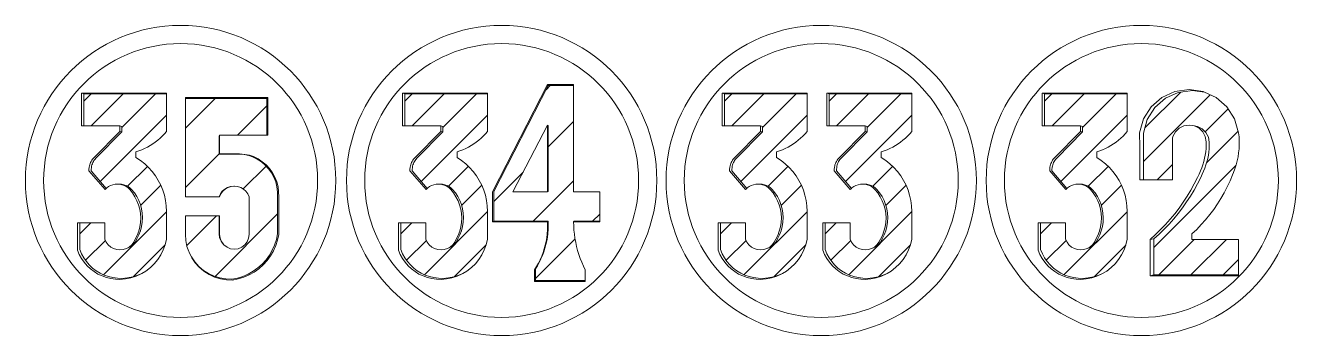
# Model space of a CAD drawing. Header units: inches. Extents: x -241 to 4575, y -126 to 1063.
# Drawn here: x 487.2 to 551.5, y 668.3 to 684 of the extents above; entities that cross this region are included whole.
import ezdxf

# ---------------------------------------------------------------- set-up
doc = ezdxf.new("R2010")
doc.units = ezdxf.units.IN
doc.header["$MEASUREMENT"] = 0

msp = doc.modelspace()

# ---------------------------------------------------------------- hatches: boundary and pattern name
at = {"lineweight": 20}
h = msp.add_hatch(dxfattribs=at)
h.set_pattern_fill('ANSI31', color=256, scale=9.218651)
h.set_pattern_definition([(45, (-45.143, 1222.0637), (-0.8148213, 0.8148213), [])])
h.paths.add_polyline_path([(494.311, 680.509), (490.127, 680.509), (490.127, 678.888), (491.952, 678.888), (492.051, 678.86), (492.051, 678.585), (490.759, 677.281), (490.679, 677.188), (490.644, 677.138), (490.612, 677.085), (490.584, 677.03), (490.561, 676.973), (490.541, 676.915), (490.525, 676.855), (490.513, 676.795), (490.502, 676.672), (490.503, 676.61), (491.262, 675.726), (491.287, 675.75), (491.381, 675.819), (491.485, 675.874), (491.595, 675.914), (491.71, 675.938), (491.827, 675.946), (491.927, 675.947), (492.043, 675.938), (492.156, 675.914), (492.265, 675.875), (492.368, 675.82), (492.462, 675.752), (492.545, 675.672), (492.687, 675.498), (492.809, 675.311), (492.911, 675.112), (492.991, 674.903), (493.05, 674.687), (493.086, 674.466), (493.098, 674.243), (493.087, 674.019), (493.054, 673.798), (492.997, 673.582), (492.918, 673.373), (492.817, 673.173), (492.746, 673.025), (492.646, 672.894), (492.522, 672.787), (492.378, 672.707), (492.282, 672.674), (492.124, 672.624), (491.959, 672.608), (491.794, 672.624), (491.636, 672.674), (491.491, 672.755), (491.365, 672.864), (491.264, 672.996), (491.192, 673.145), (491.192, 673.978), (489.924, 673.978), (489.924, 672.623), (490.015, 672.412), (490.126, 672.211), (490.258, 672.023), (490.408, 671.849), (490.576, 671.692), (490.758, 671.553), (490.954, 671.433), (491.161, 671.334), (491.378, 671.257), (491.601, 671.203), (491.828, 671.171), (492.058, 671.163), (492.334, 671.186), (492.607, 671.241), (492.871, 671.326), (493.066, 671.414), (493.275, 671.54), (493.498, 671.71), (493.699, 671.905), (493.877, 672.122), (494.029, 672.357), (494.153, 672.609), (494.247, 672.872), (494.311, 673.145), (494.311, 674.563), (494.299, 674.836), (494.264, 675.107), (494.206, 675.374), (494.126, 675.635), (494.023, 675.888), (493.899, 676.131), (493.755, 676.363), (493.591, 676.582), (493.409, 676.786), (493.211, 676.973), (492.997, 677.143), (492.77, 677.294), (492.77, 677.572), (492.919, 677.622), (493.065, 677.678), (493.209, 677.743), (493.349, 677.814), (493.485, 677.892), (493.618, 677.976), (493.746, 678.067), (493.869, 678.164), (493.988, 678.268), (494.101, 678.377), (494.209, 678.491), (494.311, 678.611)])
h = msp.add_hatch(dxfattribs=at)
h.set_pattern_fill('ANSI31', color=256, scale=9.218651)
h.set_pattern_definition([(45, (-28.8873, 1222.0637), (-0.8148213, 0.8148213), [])])
h.paths.add_polyline_path([(510.567, 680.509), (506.382, 680.509), (506.382, 678.888), (508.207, 678.888), (508.306, 678.86), (508.306, 678.585), (507.015, 677.281), (506.935, 677.188), (506.9, 677.138), (506.868, 677.085), (506.84, 677.03), (506.816, 676.973), (506.796, 676.915), (506.78, 676.855), (506.769, 676.795), (506.758, 676.672), (506.759, 676.61), (507.517, 675.726), (507.542, 675.75), (507.637, 675.819), (507.741, 675.874), (507.851, 675.914), (507.965, 675.938), (508.082, 675.946), (508.183, 675.947), (508.298, 675.938), (508.412, 675.914), (508.521, 675.875), (508.624, 675.82), (508.718, 675.752), (508.801, 675.672), (508.942, 675.498), (509.064, 675.311), (509.166, 675.112), (509.247, 674.903), (509.306, 674.687), (509.341, 674.466), (509.354, 674.243), (509.343, 674.019), (509.309, 673.798), (509.252, 673.582), (509.173, 673.373), (509.073, 673.173), (509.001, 673.025), (508.902, 672.894), (508.777, 672.787), (508.634, 672.707), (508.538, 672.674), (508.38, 672.624), (508.215, 672.608), (508.05, 672.624), (507.891, 672.674), (507.746, 672.755), (507.621, 672.864), (507.52, 672.996), (507.448, 673.145), (507.448, 673.978), (506.18, 673.978), (506.18, 672.623), (506.27, 672.412), (506.382, 672.211), (506.514, 672.023), (506.664, 671.849), (506.831, 671.692), (507.014, 671.553), (507.21, 671.433), (507.417, 671.334), (507.633, 671.257), (507.857, 671.203), (508.084, 671.171), (508.314, 671.163), (508.59, 671.186), (508.862, 671.241), (509.126, 671.326), (509.321, 671.414), (509.531, 671.54), (509.753, 671.71), (509.955, 671.905), (510.132, 672.122), (510.284, 672.357), (510.408, 672.609), (510.503, 672.872), (510.567, 673.145), (510.567, 674.563), (510.555, 674.836), (510.52, 675.107), (510.462, 675.374), (510.381, 675.635), (510.279, 675.888), (510.155, 676.131), (510.01, 676.363), (509.847, 676.582), (509.665, 676.786), (509.467, 676.973), (509.253, 677.143), (509.025, 677.294), (509.025, 677.572), (509.174, 677.622), (509.321, 677.678), (509.464, 677.743), (509.605, 677.814), (509.741, 677.892), (509.874, 677.976), (510.002, 678.067), (510.125, 678.164), (510.244, 678.268), (510.357, 678.377), (510.465, 678.491), (510.567, 678.611)])
h = msp.add_hatch(dxfattribs=at)
h.set_pattern_fill('ANSI31', color=256, scale=17)
h.set_pattern_definition([(45, (-506.4609, 1563.021), (-1.502602, 1.502602), [])])
h.paths.add_polyline_path([(514.929, 680.934), (513.645, 680.934), (510.887, 675.563), (510.887, 674.057), (513.645, 674.057), (513.645, 673.831), (513.641, 673.639), (513.627, 673.446), (513.604, 673.255), (513.571, 673.064), (513.53, 672.876), (513.479, 672.69), (513.419, 672.506), (513.351, 672.326), (513.274, 672.149), (513.188, 671.976), (513.094, 671.808), (512.992, 671.644), (512.992, 671.064), (515.516, 671.064), (515.516, 671.6), (515.424, 671.79), (515.34, 671.983), (515.263, 672.179), (515.194, 672.378), (515.133, 672.58), (515.08, 672.784), (515.035, 672.989), (514.997, 673.197), (514.968, 673.405), (514.947, 673.615), (514.934, 673.825), (514.929, 674.057), (516.249, 674.057), (516.249, 675.557), (514.929, 675.557)])
h.paths.add_polyline_path([(513.61, 678.929), (513.645, 678.902), (513.645, 675.563), (513.61, 675.557), (511.851, 675.557)], flags=16)
h = msp.add_hatch(dxfattribs=at)
h.set_pattern_fill('ANSI31', color=256, scale=9.218651)
h.set_pattern_definition([(45, (-12.7045, 1222.0637), (-0.8148213, 0.8148213), [])])
h.paths.add_polyline_path([(526.749, 680.509), (522.565, 680.509), (522.565, 678.888), (524.39, 678.888), (524.489, 678.86), (524.489, 678.585), (523.198, 677.281), (523.118, 677.188), (523.082, 677.138), (523.051, 677.085), (523.023, 677.03), (522.999, 676.973), (522.979, 676.915), (522.963, 676.855), (522.951, 676.795), (522.941, 676.672), (522.942, 676.61), (523.7, 675.726), (523.725, 675.75), (523.82, 675.819), (523.923, 675.874), (524.034, 675.914), (524.148, 675.938), (524.265, 675.946), (524.365, 675.947), (524.481, 675.938), (524.595, 675.914), (524.704, 675.875), (524.806, 675.82), (524.9, 675.752), (524.984, 675.672), (525.125, 675.498), (525.247, 675.311), (525.349, 675.112), (525.43, 674.903), (525.488, 674.687), (525.524, 674.466), (525.537, 674.243), (525.526, 674.019), (525.492, 673.798), (525.435, 673.582), (525.356, 673.373), (525.256, 673.173), (525.184, 673.025), (525.084, 672.894), (524.96, 672.787), (524.817, 672.707), (524.721, 672.674), (524.562, 672.624), (524.397, 672.608), (524.232, 672.624), (524.074, 672.674), (523.929, 672.755), (523.804, 672.864), (523.703, 672.996), (523.631, 673.145), (523.631, 673.978), (522.363, 673.978), (522.363, 672.623), (522.453, 672.412), (522.565, 672.211), (522.696, 672.023), (522.847, 671.849), (523.014, 671.692), (523.197, 671.553), (523.393, 671.433), (523.6, 671.334), (523.816, 671.257), (524.039, 671.203), (524.267, 671.171), (524.496, 671.163), (524.773, 671.186), (525.045, 671.241), (525.309, 671.326), (525.504, 671.414), (525.714, 671.54), (525.936, 671.71), (526.137, 671.905), (526.315, 672.122), (526.467, 672.357), (526.591, 672.609), (526.686, 672.872), (526.749, 673.145), (526.749, 674.563), (526.738, 674.836), (526.703, 675.107), (526.645, 675.374), (526.564, 675.635), (526.461, 675.888), (526.337, 676.131), (526.193, 676.363), (526.03, 676.582), (525.848, 676.786), (525.649, 676.973), (525.436, 677.143), (525.208, 677.294), (525.208, 677.572), (525.357, 677.622), (525.504, 677.678), (525.647, 677.743), (525.787, 677.814), (525.924, 677.892), (526.056, 677.976), (526.184, 678.067), (526.308, 678.164), (526.426, 678.268), (526.54, 678.377), (526.647, 678.491), (526.749, 678.611)])
h = msp.add_hatch(dxfattribs=at)
h.set_pattern_fill('ANSI31', color=256, scale=9.218651)
h.set_pattern_definition([(45, (-7.4052, 1222.0637), (-0.8148213, 0.8148213), [])])
h.paths.add_polyline_path([(532.049, 680.509), (527.864, 680.509), (527.864, 678.888), (529.689, 678.888), (529.788, 678.86), (529.788, 678.585), (528.497, 677.281), (528.417, 677.188), (528.382, 677.138), (528.35, 677.085), (528.322, 677.03), (528.298, 676.973), (528.278, 676.915), (528.262, 676.855), (528.251, 676.795), (528.24, 676.672), (528.241, 676.61), (529, 675.726), (529.024, 675.75), (529.119, 675.819), (529.223, 675.874), (529.333, 675.914), (529.448, 675.938), (529.564, 675.946), (529.665, 675.947), (529.781, 675.938), (529.894, 675.914), (530.003, 675.875), (530.106, 675.82), (530.2, 675.752), (530.283, 675.672), (530.424, 675.498), (530.546, 675.311), (530.648, 675.112), (530.729, 674.903), (530.788, 674.687), (530.823, 674.466), (530.836, 674.243), (530.825, 674.019), (530.791, 673.798), (530.734, 673.582), (530.655, 673.373), (530.555, 673.173), (530.484, 673.025), (530.384, 672.894), (530.259, 672.787), (530.116, 672.707), (530.02, 672.674), (529.862, 672.624), (529.697, 672.608), (529.532, 672.624), (529.373, 672.674), (529.228, 672.755), (529.103, 672.864), (529.002, 672.996), (528.93, 673.145), (528.93, 673.978), (527.662, 673.978), (527.662, 672.623), (527.752, 672.412), (527.864, 672.211), (527.996, 672.023), (528.146, 671.849), (528.313, 671.692), (528.496, 671.553), (528.692, 671.433), (528.899, 671.334), (529.116, 671.257), (529.339, 671.203), (529.566, 671.171), (529.796, 671.163), (530.072, 671.186), (530.344, 671.241), (530.608, 671.326), (530.804, 671.414), (531.013, 671.54), (531.235, 671.71), (531.437, 671.905), (531.615, 672.122), (531.766, 672.357), (531.89, 672.609), (531.985, 672.872), (532.049, 673.145), (532.049, 674.563), (532.037, 674.836), (532.002, 675.107), (531.944, 675.374), (531.863, 675.635), (531.761, 675.888), (531.637, 676.131), (531.492, 676.363), (531.329, 676.582), (531.147, 676.786), (530.949, 676.973), (530.735, 677.143), (530.507, 677.294), (530.507, 677.572), (530.656, 677.622), (530.803, 677.678), (530.946, 677.743), (531.087, 677.814), (531.223, 677.892), (531.356, 677.976), (531.484, 678.067), (531.607, 678.164), (531.726, 678.268), (531.839, 678.377), (531.947, 678.491), (532.049, 678.611)])
h = msp.add_hatch(dxfattribs=at)
h.set_pattern_fill('ANSI31', color=256, scale=9.218651)
h.set_pattern_definition([(45, (3.5051, 1222.0637), (-0.8148213, 0.8148213), [])])
h.paths.add_polyline_path([(542.959, 680.509), (538.775, 680.509), (538.775, 678.888), (540.6, 678.888), (540.699, 678.86), (540.699, 678.585), (539.408, 677.281), (539.327, 677.188), (539.292, 677.138), (539.26, 677.085), (539.233, 677.03), (539.209, 676.973), (539.189, 676.915), (539.173, 676.855), (539.161, 676.795), (539.15, 676.672), (539.151, 676.61), (539.91, 675.726), (539.935, 675.75), (540.03, 675.819), (540.133, 675.874), (540.243, 675.914), (540.358, 675.938), (540.475, 675.946), (540.575, 675.947), (540.691, 675.938), (540.804, 675.914), (540.913, 675.875), (541.016, 675.82), (541.11, 675.752), (541.194, 675.672), (541.335, 675.498), (541.457, 675.311), (541.559, 675.112), (541.639, 674.903), (541.698, 674.687), (541.734, 674.466), (541.746, 674.243), (541.736, 674.019), (541.702, 673.798), (541.645, 673.582), (541.566, 673.373), (541.465, 673.173), (541.394, 673.025), (541.294, 672.894), (541.17, 672.787), (541.026, 672.707), (540.93, 672.674), (540.772, 672.624), (540.607, 672.608), (540.442, 672.624), (540.284, 672.674), (540.139, 672.755), (540.013, 672.864), (539.912, 672.996), (539.84, 673.145), (539.84, 673.978), (538.572, 673.978), (538.572, 672.623), (538.663, 672.412), (538.774, 672.211), (538.906, 672.023), (539.056, 671.849), (539.224, 671.692), (539.406, 671.553), (539.602, 671.433), (539.81, 671.334), (540.026, 671.257), (540.249, 671.203), (540.476, 671.171), (540.706, 671.163), (540.983, 671.186), (541.255, 671.241), (541.519, 671.326), (541.714, 671.414), (541.923, 671.54), (542.146, 671.71), (542.347, 671.905), (542.525, 672.122), (542.677, 672.357), (542.801, 672.609), (542.895, 672.872), (542.959, 673.145), (542.959, 674.563), (542.947, 674.836), (542.912, 675.107), (542.854, 675.374), (542.774, 675.635), (542.671, 675.888), (542.547, 676.131), (542.403, 676.363), (542.239, 676.582), (542.057, 676.786), (541.859, 676.973), (541.645, 677.143), (541.418, 677.294), (541.418, 677.572), (541.567, 677.622), (541.713, 677.678), (541.857, 677.743), (541.997, 677.814), (542.133, 677.892), (542.266, 677.976), (542.394, 678.067), (542.518, 678.164), (542.636, 678.268), (542.749, 678.377), (542.857, 678.491), (542.959, 678.611)])
h = msp.add_hatch(dxfattribs=at)
h.set_pattern_fill('ANSI31', color=256, scale=9.218651)
h.set_pattern_definition([(45, (-110.3449, 1248.4561), (-0.8148213, 0.8148213), [])])
h.paths.add_polyline_path([(548.599, 673.143), (546.24, 673.143), (546.24, 673.42), (546.48, 673.65), (546.711, 673.889), (546.932, 674.138), (547.143, 674.396), (547.343, 674.662), (547.532, 674.936), (547.709, 675.218), (547.875, 675.507), (548.028, 675.802), (548.17, 676.103), (548.298, 676.41), (548.342, 676.53), (548.414, 676.722), (548.477, 676.918), (548.529, 677.117), (548.571, 677.318), (548.603, 677.522), (548.623, 677.726), (548.633, 677.932), (548.633, 678.137), (548.621, 678.343), (548.599, 678.547), (548.4, 679.243), (548.013, 679.855), (547.468, 680.331), (546.876, 680.603), (546.258, 680.692), (545.549, 680.59), (544.897, 680.29), (544.358, 679.818), (543.974, 679.213), (543.777, 678.524), (543.784, 677.807), (543.784, 676.158), (545.261, 676.158), (545.261, 678.326), (545.4, 678.587), (545.591, 678.773), (545.83, 678.892), (546.094, 678.934), (546.258, 678.906), (546.358, 678.892), (546.362, 678.89), (546.519, 678.866), (546.756, 678.748), (546.945, 678.563), (547.069, 678.329), (547.117, 678.069), (547.117, 677.902), (547.109, 677.735), (547.093, 677.568), (547.069, 677.402), (547.037, 677.238), (546.997, 677.076), (546.949, 676.915), (546.894, 676.757), (546.831, 676.602), (546.761, 676.45), (546.682, 676.277), (546.521, 675.957), (546.348, 675.643), (546.164, 675.336), (545.968, 675.037), (545.761, 674.744), (545.543, 674.46), (545.315, 674.184), (545.077, 673.917), (544.829, 673.659), (544.571, 673.411), (544.304, 673.172), (544.304, 671.347), (548.599, 671.347)])
h = msp.add_hatch(dxfattribs=at)
h.set_pattern_fill('ANSI31', color=256, scale=17)
h.set_pattern_definition([(45, (-510.757, 1563.0253), (-1.502602, 1.502602), [])])
h.paths.add_polyline_path([(499.484, 676.717), (499.312, 676.903), (499.118, 677.067), (498.906, 677.206), (498.678, 677.318), (498.481, 677.387), (498.251, 677.435), (497.979, 677.454), (496.979, 677.454), (496.979, 678.422), (499.402, 678.422), (499.402, 680.281), (495.271, 680.281), (495.271, 675.3), (496.979, 675.3), (497.045, 675.449), (497.141, 675.581), (497.262, 675.69), (497.403, 675.771), (497.557, 675.822), (497.736, 675.84), (497.916, 675.821), (498.073, 675.771), (498.215, 675.688), (498.337, 675.578), (498.434, 675.445), (498.501, 675.295), (498.501, 673.391), (498.475, 673.198), (498.4, 673.018), (498.282, 672.863), (498.127, 672.744), (497.946, 672.669), (497.753, 672.644), (497.559, 672.669), (497.379, 672.744), (497.209, 672.874), (497.078, 673.045), (497.004, 673.224), (496.979, 673.415), (496.979, 674.343), (495.271, 674.343), (495.271, 673.391), (495.292, 673.084), (495.353, 672.781), (495.443, 672.522), (495.581, 672.25), (495.754, 671.998), (495.959, 671.771), (496.192, 671.573), (496.449, 671.409), (496.726, 671.28), (497.018, 671.189), (497.319, 671.137), (497.624, 671.127), (497.909, 671.183), (498.187, 671.269), (498.454, 671.383), (498.707, 671.526), (498.944, 671.695), (499.161, 671.888), (499.356, 672.103), (499.528, 672.337), (499.674, 672.589), (499.792, 672.854), (499.881, 673.131), (499.941, 673.415), (499.941, 675.3), (499.94, 675.554), (499.908, 675.805), (499.845, 676.051), (499.752, 676.287), (499.631, 676.51)])

# ---------------------------------------------------------------- linework, layer by layer
for p, q in [((490.009, 680.554), (490.009, 678.888)), ((490.127, 680.509), (490.127, 678.888)), ((506.264, 680.554), (506.264, 678.888)), ((506.382, 680.509), (506.382, 678.888)), ((513.645, 680.934), (514.929, 680.934)), ((522.447, 680.554), (522.447, 678.888)), ((522.565, 680.509), (522.565, 678.888)), ((527.746, 680.554), (527.746, 678.888)), ((527.864, 680.509), (527.864, 678.888)), ((538.657, 680.554), (538.657, 678.888)), ((538.775, 680.509), (538.775, 678.888)), ((499.402, 680.281), (499.402, 678.422)), ((490.009, 678.888), (490.127, 678.888)), ((490.127, 678.888), (491.952, 678.888)), ((491.952, 678.888), (492.051, 678.86)), ((492.051, 678.86), (492.051, 678.585)), ((497.005, 678.422), (497.005, 677.47)), ((506.264, 678.888), (506.382, 678.888)), ((506.382, 678.888), (508.207, 678.888)), ((508.207, 678.888), (508.306, 678.86)), ((508.306, 678.86), (508.306, 678.585)), ((513.61, 675.557), (513.61, 678.929)), ((522.447, 678.888), (522.565, 678.888)), ((522.565, 678.888), (524.39, 678.888)), ((524.39, 678.888), (524.489, 678.86)), ((524.489, 678.86), (524.489, 678.585)), ((527.746, 678.888), (527.864, 678.888)), ((527.864, 678.888), (529.689, 678.888)), ((529.689, 678.888), (529.788, 678.86)), ((529.788, 678.86), (529.788, 678.585)), ((538.657, 678.888), (538.775, 678.888)), ((538.775, 678.888), (540.6, 678.888)), ((540.6, 678.888), (540.699, 678.86)), ((540.699, 678.86), (540.699, 678.585)), ((497.753, 675.839), (497.916, 675.821)), ((495.271, 675.3), (496.979, 675.3)), ((497.916, 675.821), (498.073, 675.771)), ((498.073, 675.771), (498.215, 675.688)), ((498.215, 675.688), (498.337, 675.578)), ((498.337, 675.578), (498.434, 675.445)), ((498.434, 675.445), (498.501, 675.295)), ((498.501, 675.295), (498.501, 673.391)), ((498.501, 673.391), (498.475, 673.198)), ((492.282, 672.674), (492.124, 672.624)), ((497.379, 672.744), (497.224, 672.863)), ((497.559, 672.669), (497.379, 672.744)), ((497.753, 672.644), (497.559, 672.669)), ((497.946, 672.669), (497.753, 672.644)), ((498.127, 672.744), (497.946, 672.669)), ((498.282, 672.863), (498.127, 672.744)), ((498.4, 673.018), (498.282, 672.863)), ((498.475, 673.198), (498.4, 673.018)), ((508.538, 672.674), (508.38, 672.624)), ((524.721, 672.674), (524.562, 672.624)), ((530.02, 672.674), (529.862, 672.624)), ((540.93, 672.674), (540.772, 672.624))]:
    msp.add_line(p, q, dxfattribs=at)
for points in [[(510.825, 674.036), (510.825, 675.557), (513.61, 680.981)], [(514.929, 674.036), (516.249, 674.036), (516.249, 674.057), (516.249, 675.557), (514.929, 675.557), (514.929, 680.934), (514.929, 680.981), (513.61, 680.981), (513.645, 680.934), (510.887, 675.563), (510.887, 674.057)], [(493.498, 671.71), (493.699, 671.905), (493.877, 672.122), (494.029, 672.357), (494.153, 672.609), (494.247, 672.872), (494.311, 673.145), (494.311, 674.563), (494.299, 674.836), (494.264, 675.107), (494.206, 675.374), (494.126, 675.635), (494.023, 675.888), (493.899, 676.131), (493.755, 676.363), (493.591, 676.582), (493.409, 676.786), (493.211, 676.973), (492.997, 677.143), (492.77, 677.294), (492.77, 677.572), (492.919, 677.622), (493.065, 677.678), (493.209, 677.743), (493.349, 677.814), (493.485, 677.892), (493.618, 677.976), (493.746, 678.067), (493.869, 678.164), (493.988, 678.268), (494.101, 678.377), (494.209, 678.491), (494.311, 678.611), (494.311, 680.509)], [(509.753, 671.71), (509.955, 671.905), (510.132, 672.122), (510.284, 672.357), (510.408, 672.609), (510.503, 672.872), (510.567, 673.145), (510.567, 674.563), (510.555, 674.836), (510.52, 675.107), (510.462, 675.374), (510.381, 675.635), (510.279, 675.888), (510.155, 676.131), (510.01, 676.363), (509.847, 676.582), (509.665, 676.786), (509.467, 676.973), (509.253, 677.143), (509.025, 677.294), (509.025, 677.572), (509.174, 677.622), (509.321, 677.678), (509.464, 677.743), (509.605, 677.814), (509.741, 677.892), (509.874, 677.976), (510.002, 678.067), (510.125, 678.164), (510.244, 678.268), (510.357, 678.377), (510.465, 678.491), (510.567, 678.611), (510.567, 680.509)], [(525.936, 671.71), (526.137, 671.905), (526.315, 672.122), (526.467, 672.357), (526.591, 672.609), (526.686, 672.872), (526.749, 673.145), (526.749, 674.563), (526.738, 674.836), (526.703, 675.107), (526.645, 675.374), (526.564, 675.635), (526.461, 675.888), (526.337, 676.131), (526.193, 676.363), (526.03, 676.582), (525.848, 676.786), (525.649, 676.973), (525.436, 677.143), (525.208, 677.294), (525.208, 677.572), (525.357, 677.622), (525.504, 677.678), (525.647, 677.743), (525.787, 677.814), (525.924, 677.892), (526.056, 677.976), (526.184, 678.067), (526.308, 678.164), (526.426, 678.268), (526.54, 678.377), (526.647, 678.491), (526.749, 678.611), (526.749, 680.509)], [(531.235, 671.71), (531.437, 671.905), (531.615, 672.122), (531.766, 672.357), (531.89, 672.609), (531.985, 672.872), (532.049, 673.145), (532.049, 674.563), (532.037, 674.836), (532.002, 675.107), (531.944, 675.374), (531.863, 675.635), (531.761, 675.888), (531.637, 676.131), (531.492, 676.363), (531.329, 676.582), (531.147, 676.786), (530.949, 676.973), (530.735, 677.143), (530.507, 677.294), (530.507, 677.572), (530.656, 677.622), (530.803, 677.678), (530.946, 677.743), (531.087, 677.814), (531.223, 677.892), (531.356, 677.976), (531.484, 678.067), (531.607, 678.164), (531.726, 678.268), (531.839, 678.377), (531.947, 678.491), (532.049, 678.611), (532.049, 680.509)], [(542.146, 671.71), (542.347, 671.905), (542.525, 672.122), (542.677, 672.357), (542.801, 672.609), (542.895, 672.872), (542.959, 673.145), (542.959, 674.563), (542.947, 674.836), (542.912, 675.107), (542.854, 675.374), (542.774, 675.635), (542.671, 675.888), (542.547, 676.131), (542.403, 676.363), (542.239, 676.582), (542.057, 676.786), (541.859, 676.973), (541.645, 677.143), (541.418, 677.294), (541.418, 677.572), (541.567, 677.622), (541.713, 677.678), (541.857, 677.743), (541.997, 677.814), (542.133, 677.892), (542.266, 677.976), (542.394, 678.067), (542.518, 678.164), (542.636, 678.268), (542.749, 678.377), (542.857, 678.491), (542.959, 678.611), (542.959, 680.509)], [(543.596, 676.158), (543.596, 677.823), (543.589, 678.547), (543.787, 679.243), (544.175, 679.855), (544.72, 680.331), (545.377, 680.633), (546.094, 680.737), (546.81, 680.633), (546.876, 680.603), (547.468, 680.331), (548.013, 679.855), (548.4, 679.243), (548.599, 678.547), (548.621, 678.343), (548.633, 678.137), (548.633, 677.932), (548.623, 677.726), (548.603, 677.522), (548.571, 677.318), (548.529, 677.117), (548.477, 676.918), (548.414, 676.722), (548.342, 676.53), (548.298, 676.41), (548.17, 676.103), (548.028, 675.802), (547.875, 675.507), (547.709, 675.218), (547.532, 674.936), (547.343, 674.662), (547.143, 674.396), (546.932, 674.138), (546.711, 673.889), (546.48, 673.65), (546.24, 673.42), (546.24, 673.143), (548.599, 673.143), (548.599, 671.347), (548.599, 671.299), (544.12, 671.299)], [(543.784, 676.158), (543.784, 677.807), (543.777, 678.524), (543.974, 679.213), (544.358, 679.818), (544.897, 680.29), (545.549, 680.59), (546.258, 680.692), (546.876, 680.603)], [(499.452, 680.325), (495.271, 680.325), (495.271, 680.281)], [(497.005, 675.295), (495.271, 675.295), (495.271, 675.3), (495.271, 680.281), (499.402, 680.281), (499.452, 680.325), (499.452, 678.422), (499.402, 678.422), (497.005, 678.422), (496.979, 678.396), (496.979, 677.454), (497.005, 677.47), (498.015, 677.47), (498.29, 677.451), (498.522, 677.402), (498.721, 677.333), (498.951, 677.22), (499.166, 677.079), (499.361, 676.914), (499.534, 676.725), (499.683, 676.517)], [(491.952, 678.611), (490.648, 677.294), (490.567, 677.2), (490.531, 677.149), (490.499, 677.096), (490.471, 677.04), (490.447, 676.983), (490.427, 676.924), (490.411, 676.864), (490.399, 676.803), (490.388, 676.679), (490.389, 676.617), (491.202, 675.669), (491.262, 675.726), (491.287, 675.75), (491.381, 675.819), (491.485, 675.874), (491.595, 675.914), (491.71, 675.938), (491.827, 675.946)], [(491.952, 678.888), (491.952, 678.611), (492.051, 678.585), (490.759, 677.281), (490.679, 677.188), (490.644, 677.138), (490.612, 677.085), (490.584, 677.03), (490.561, 676.973), (490.541, 676.915), (490.525, 676.855), (490.513, 676.795), (490.502, 676.672), (490.503, 676.61), (491.262, 675.726)], [(508.207, 678.611), (506.903, 677.294), (506.822, 677.2), (506.787, 677.149), (506.755, 677.096), (506.727, 677.04), (506.702, 676.983), (506.682, 676.924), (506.666, 676.864), (506.654, 676.803), (506.643, 676.679), (506.644, 676.617), (507.458, 675.669), (507.517, 675.726), (507.542, 675.75), (507.637, 675.819), (507.741, 675.874), (507.851, 675.914), (507.965, 675.938), (508.082, 675.946)], [(508.207, 678.888), (508.207, 678.611), (508.306, 678.585), (507.015, 677.281), (506.935, 677.188), (506.9, 677.138), (506.868, 677.085), (506.84, 677.03), (506.816, 676.973), (506.796, 676.915), (506.78, 676.855), (506.769, 676.795), (506.758, 676.672), (506.759, 676.61), (507.517, 675.726)], [(524.39, 678.611), (523.086, 677.294), (523.005, 677.2), (522.969, 677.149), (522.938, 677.096), (522.909, 677.04), (522.885, 676.983), (522.865, 676.924), (522.849, 676.864), (522.837, 676.803), (522.826, 676.679), (522.827, 676.617), (523.641, 675.669), (523.7, 675.726), (523.725, 675.75), (523.82, 675.819), (523.923, 675.874), (524.034, 675.914), (524.148, 675.938), (524.265, 675.946)], [(524.39, 678.888), (524.39, 678.611), (524.489, 678.585), (523.198, 677.281), (523.118, 677.188), (523.082, 677.138), (523.051, 677.085), (523.023, 677.03), (522.999, 676.973), (522.979, 676.915), (522.963, 676.855), (522.951, 676.795), (522.941, 676.672), (522.942, 676.61), (523.7, 675.726)], [(529.689, 678.611), (528.385, 677.294), (528.304, 677.2), (528.269, 677.149), (528.237, 677.096), (528.209, 677.04), (528.185, 676.983), (528.164, 676.924), (528.148, 676.864), (528.136, 676.803), (528.126, 676.679), (528.127, 676.617), (528.94, 675.669), (529, 675.726), (529.024, 675.75), (529.119, 675.819), (529.223, 675.874), (529.333, 675.914), (529.448, 675.938), (529.564, 675.946)], [(529.689, 678.888), (529.689, 678.611), (529.788, 678.585), (528.497, 677.281), (528.417, 677.188), (528.382, 677.138), (528.35, 677.085), (528.322, 677.03), (528.298, 676.973), (528.278, 676.915), (528.262, 676.855), (528.251, 676.795), (528.24, 676.672), (528.241, 676.61), (529, 675.726)], [(540.6, 678.611), (539.296, 677.294), (539.215, 677.2), (539.179, 677.149), (539.147, 677.096), (539.119, 677.04), (539.095, 676.983), (539.075, 676.924), (539.059, 676.864), (539.047, 676.803), (539.036, 676.679), (539.037, 676.617), (539.85, 675.669), (539.91, 675.726), (539.935, 675.75), (540.03, 675.819), (540.133, 675.874), (540.243, 675.914), (540.358, 675.938), (540.475, 675.946)], [(540.6, 678.888), (540.6, 678.611), (540.699, 678.585), (539.408, 677.281), (539.327, 677.188), (539.292, 677.138), (539.26, 677.085), (539.233, 677.03), (539.209, 676.973), (539.189, 676.915), (539.173, 676.855), (539.161, 676.795), (539.15, 676.672), (539.151, 676.61), (539.91, 675.726)], [(543.596, 676.158), (543.784, 676.158), (545.261, 676.158), (545.261, 678.277), (545.274, 678.351), (545.4, 678.587), (545.591, 678.773), (545.83, 678.892), (546.094, 678.934), (546.258, 678.906), (546.358, 678.892), (546.362, 678.89)], [(546.788, 678.587), (546.913, 678.351), (546.961, 678.088), (546.961, 677.919), (546.953, 677.75), (546.937, 677.582), (546.913, 677.415), (546.88, 677.249), (546.84, 677.085), (546.792, 676.923), (546.736, 676.763), (546.672, 676.607), (546.601, 676.453), (546.522, 676.278), (546.359, 675.955), (546.185, 675.638), (545.998, 675.328), (545.801, 675.026), (545.592, 674.731), (545.372, 674.444), (545.141, 674.165), (544.901, 673.895), (544.65, 673.635), (544.39, 673.384), (544.12, 673.143), (544.12, 671.299), (544.304, 671.347), (548.599, 671.347)], [(546.788, 678.587), (546.597, 678.773), (546.362, 678.89), (546.519, 678.866), (546.756, 678.748), (546.945, 678.563), (547.069, 678.329), (547.117, 678.069), (547.117, 677.902), (547.109, 677.735), (547.093, 677.568), (547.069, 677.402), (547.037, 677.238), (546.997, 677.076), (546.949, 676.915), (546.894, 676.757), (546.831, 676.602), (546.761, 676.45), (546.682, 676.277), (546.521, 675.957), (546.348, 675.643), (546.164, 675.336), (545.968, 675.037), (545.761, 674.744), (545.543, 674.46), (545.315, 674.184), (545.077, 673.917), (544.829, 673.659), (544.571, 673.411), (544.304, 673.172)], [(496.979, 677.454), (497.979, 677.454), (498.251, 677.435), (498.481, 677.387), (498.678, 677.318), (498.906, 677.206), (499.118, 677.067), (499.312, 676.903), (499.484, 676.717), (499.631, 676.51), (499.752, 676.287), (499.845, 676.051), (499.908, 675.805), (499.94, 675.554), (499.941, 675.3), (499.941, 673.415), (499.881, 673.131), (499.792, 672.854), (499.674, 672.589), (499.528, 672.337), (499.356, 672.103), (499.161, 671.888), (498.944, 671.695), (498.707, 671.526), (498.454, 671.383), (498.187, 671.269), (497.909, 671.183), (497.624, 671.127), (497.319, 671.137), (497.018, 671.189), (496.726, 671.28), (496.449, 671.409), (496.192, 671.573), (495.959, 671.771), (495.754, 671.998), (495.581, 672.25), (495.443, 672.522)], [(495.353, 672.781), (495.443, 672.522), (495.455, 672.49), (495.594, 672.214), (495.768, 671.96), (495.975, 671.731), (496.21, 671.531), (496.47, 671.365), (496.75, 671.235), (497.044, 671.143), (497.348, 671.091), (497.657, 671.08), (497.945, 671.137), (498.225, 671.224), (498.495, 671.34), (498.75, 671.484), (498.989, 671.654), (499.209, 671.849), (499.406, 672.066), (499.579, 672.303), (499.727, 672.557), (499.846, 672.825), (499.936, 673.104), (499.996, 673.391), (499.996, 675.295), (499.995, 675.551), (499.963, 675.805), (499.899, 676.053), (499.806, 676.292), (499.683, 676.517)], [(492.124, 672.624), (491.959, 672.608), (491.794, 672.624), (491.636, 672.674), (491.491, 672.755), (491.365, 672.864), (491.264, 672.996), (491.192, 673.145), (491.192, 673.978), (489.924, 673.978), (489.804, 673.978), (489.804, 672.59), (489.896, 672.377), (490.008, 672.174), (490.141, 671.984), (490.293, 671.809), (490.462, 671.65), (490.646, 671.509), (490.844, 671.388), (491.054, 671.289), (491.272, 671.211), (491.497, 671.156), (491.727, 671.124), (491.959, 671.116), (492.238, 671.139), (492.513, 671.194), (492.78, 671.28), (493.035, 671.396), (493.066, 671.414), (493.275, 671.54), (493.498, 671.71)], [(489.924, 673.978), (489.924, 672.623), (490.015, 672.412), (490.126, 672.211), (490.258, 672.023), (490.408, 671.849), (490.576, 671.692), (490.758, 671.553), (490.954, 671.433), (491.161, 671.334), (491.378, 671.257), (491.601, 671.203), (491.828, 671.171), (492.058, 671.163), (492.334, 671.186), (492.607, 671.241), (492.871, 671.326), (493.066, 671.414)], [(497.105, 673.018), (497.031, 673.198), (497.005, 673.391), (497.005, 674.343), (496.979, 674.343), (495.271, 674.343), (495.271, 673.391), (495.292, 673.084), (495.353, 672.781)], [(497.105, 673.018), (497.224, 672.863), (497.196, 672.892), (497.078, 673.045), (497.004, 673.224), (496.979, 673.415), (496.979, 674.343)], [(508.38, 672.624), (508.215, 672.608), (508.05, 672.624), (507.891, 672.674), (507.746, 672.755), (507.621, 672.864), (507.52, 672.996), (507.448, 673.145), (507.448, 673.978), (506.18, 673.978), (506.06, 673.978), (506.06, 672.59), (506.151, 672.377), (506.264, 672.174), (506.397, 671.984), (506.549, 671.809), (506.718, 671.65), (506.902, 671.509), (507.1, 671.388), (507.309, 671.289), (507.528, 671.211), (507.753, 671.156), (507.983, 671.124), (508.215, 671.116), (508.494, 671.139), (508.769, 671.194), (509.035, 671.28), (509.291, 671.396), (509.321, 671.414), (509.531, 671.54), (509.753, 671.71)], [(506.18, 673.978), (506.18, 672.623), (506.27, 672.412), (506.382, 672.211), (506.514, 672.023), (506.664, 671.849), (506.831, 671.692), (507.014, 671.553), (507.21, 671.433), (507.417, 671.334), (507.633, 671.257), (507.857, 671.203), (508.084, 671.171), (508.314, 671.163), (508.59, 671.186), (508.862, 671.241), (509.126, 671.326), (509.321, 671.414)], [(513.61, 674.036), (510.825, 674.036), (510.887, 674.057), (513.645, 674.057)], [(516.249, 674.057), (514.951, 674.057), (514.929, 674.036), (514.934, 673.825), (514.947, 673.615), (514.968, 673.405), (514.997, 673.197), (515.035, 672.989), (515.08, 672.784), (515.133, 672.58), (515.194, 672.378), (515.263, 672.179), (515.34, 671.983), (515.424, 671.79), (515.516, 671.6), (515.516, 671.064), (515.516, 671.014), (512.951, 671.014), (512.951, 671.6), (513.054, 671.765), (513.149, 671.935), (513.235, 672.11), (513.313, 672.288), (513.383, 672.47), (513.443, 672.656), (513.494, 672.844), (513.536, 673.034), (513.569, 673.226), (513.592, 673.42), (513.606, 673.614), (513.611, 673.809)], [(513.611, 673.809), (513.61, 674.036), (513.645, 674.057), (513.645, 673.831), (513.641, 673.639), (513.627, 673.446), (513.604, 673.255), (513.571, 673.064), (513.53, 672.876), (513.479, 672.69), (513.419, 672.506), (513.351, 672.326), (513.274, 672.149), (513.188, 671.976), (513.094, 671.808), (512.992, 671.644), (512.992, 671.064)], [(524.562, 672.624), (524.397, 672.608), (524.232, 672.624), (524.074, 672.674), (523.929, 672.755), (523.804, 672.864), (523.703, 672.996), (523.631, 673.145), (523.631, 673.978), (522.363, 673.978), (522.243, 673.978), (522.243, 672.59), (522.334, 672.377), (522.447, 672.174), (522.58, 671.984), (522.732, 671.809), (522.901, 671.65), (523.085, 671.509), (523.283, 671.388), (523.492, 671.289), (523.711, 671.211), (523.936, 671.156), (524.166, 671.124), (524.397, 671.116), (524.677, 671.139), (524.951, 671.194), (525.218, 671.28), (525.473, 671.396), (525.504, 671.414), (525.714, 671.54), (525.936, 671.71)], [(522.363, 673.978), (522.363, 672.623), (522.453, 672.412), (522.565, 672.211), (522.696, 672.023), (522.847, 671.849), (523.014, 671.692), (523.197, 671.553), (523.393, 671.433), (523.6, 671.334), (523.816, 671.257), (524.039, 671.203), (524.267, 671.171), (524.496, 671.163), (524.773, 671.186), (525.045, 671.241), (525.309, 671.326), (525.504, 671.414)], [(529.862, 672.624), (529.697, 672.608), (529.532, 672.624), (529.373, 672.674), (529.228, 672.755), (529.103, 672.864), (529.002, 672.996), (528.93, 673.145), (528.93, 673.978), (527.662, 673.978), (527.542, 673.978), (527.542, 672.59), (527.633, 672.377), (527.746, 672.174), (527.879, 671.984), (528.031, 671.809), (528.2, 671.65), (528.384, 671.509), (528.582, 671.388), (528.791, 671.289), (529.01, 671.211), (529.235, 671.156), (529.465, 671.124), (529.697, 671.116), (529.976, 671.139), (530.251, 671.194), (530.518, 671.28), (530.773, 671.396), (530.804, 671.414), (531.013, 671.54), (531.235, 671.71)], [(527.662, 673.978), (527.662, 672.623), (527.752, 672.412), (527.864, 672.211), (527.996, 672.023), (528.146, 671.849), (528.313, 671.692), (528.496, 671.553), (528.692, 671.433), (528.899, 671.334), (529.116, 671.257), (529.339, 671.203), (529.566, 671.171), (529.796, 671.163), (530.072, 671.186), (530.344, 671.241), (530.608, 671.326), (530.804, 671.414)], [(540.772, 672.624), (540.607, 672.608), (540.442, 672.624), (540.284, 672.674), (540.139, 672.755), (540.013, 672.864), (539.912, 672.996), (539.84, 673.145), (539.84, 673.978), (538.572, 673.978), (538.452, 673.978), (538.452, 672.59), (538.544, 672.377), (538.656, 672.174), (538.789, 671.984), (538.941, 671.809), (539.11, 671.65), (539.295, 671.509), (539.492, 671.388), (539.702, 671.289), (539.92, 671.211), (540.145, 671.156), (540.375, 671.124), (540.607, 671.116), (540.886, 671.139), (541.161, 671.194), (541.428, 671.28), (541.683, 671.396), (541.714, 671.414), (541.923, 671.54), (542.146, 671.71)], [(538.572, 673.978), (538.572, 672.623), (538.663, 672.412), (538.774, 672.211), (538.906, 672.023), (539.056, 671.849), (539.224, 671.692), (539.406, 671.553), (539.602, 671.433), (539.81, 671.334), (540.026, 671.257), (540.249, 671.203), (540.476, 671.171), (540.706, 671.163), (540.983, 671.186), (541.255, 671.241), (541.519, 671.326), (541.714, 671.414)], [(544.12, 673.143), (544.304, 673.172), (544.304, 671.347)], [(512.951, 671.014), (512.992, 671.064), (515.516, 671.064)]]:
    msp.add_lwpolyline(points, dxfattribs=at)
for points in [[(490.127, 680.509), (494.311, 680.509), (494.311, 680.554), (490.009, 680.554)], [(506.382, 680.509), (510.567, 680.509), (510.567, 680.554), (506.264, 680.554)], [(522.565, 680.509), (526.749, 680.509), (526.749, 680.554), (522.447, 680.554)], [(527.864, 680.509), (532.049, 680.509), (532.049, 680.554), (527.746, 680.554)], [(538.775, 680.509), (542.959, 680.509), (542.959, 680.554), (538.657, 680.554)], [(511.851, 675.557), (513.61, 678.929), (513.645, 678.902), (513.645, 675.563), (513.61, 675.557)], [(492.043, 675.938), (491.927, 675.947), (491.827, 675.946), (491.944, 675.938), (492.058, 675.914), (492.168, 675.874), (492.272, 675.819), (492.367, 675.75), (492.451, 675.669), (492.594, 675.493), (492.717, 675.304), (492.82, 675.103), (492.902, 674.892), (492.961, 674.674), (492.997, 674.451), (493.01, 674.226), (492.999, 674), (492.964, 673.777), (492.907, 673.558), (492.827, 673.347), (492.726, 673.145), (492.654, 672.996), (492.553, 672.864), (492.427, 672.755), (492.282, 672.674), (492.378, 672.707), (492.522, 672.787), (492.646, 672.894), (492.746, 673.025), (492.817, 673.173), (492.918, 673.373), (492.997, 673.582), (493.054, 673.798), (493.087, 674.019), (493.098, 674.243), (493.086, 674.466), (493.05, 674.687), (492.991, 674.903), (492.911, 675.112), (492.809, 675.311), (492.687, 675.498), (492.545, 675.672), (492.462, 675.752), (492.368, 675.82), (492.265, 675.875), (492.156, 675.914)], [(497.005, 675.295), (497.072, 675.445), (497.168, 675.578), (497.291, 675.688), (497.433, 675.771), (497.589, 675.821), (497.753, 675.839), (497.719, 675.839), (497.557, 675.822), (497.403, 675.771), (497.262, 675.69), (497.141, 675.581), (497.045, 675.449), (496.979, 675.3)], [(508.298, 675.938), (508.183, 675.947), (508.082, 675.946), (508.199, 675.938), (508.314, 675.914), (508.424, 675.874), (508.528, 675.819), (508.623, 675.75), (508.707, 675.669), (508.849, 675.493), (508.973, 675.304), (509.076, 675.103), (509.157, 674.892), (509.216, 674.674), (509.253, 674.451), (509.265, 674.226), (509.254, 674), (509.22, 673.777), (509.163, 673.558), (509.083, 673.347), (508.981, 673.145), (508.909, 672.996), (508.808, 672.864), (508.683, 672.755), (508.538, 672.674), (508.634, 672.707), (508.777, 672.787), (508.902, 672.894), (509.001, 673.025), (509.073, 673.173), (509.173, 673.373), (509.252, 673.582), (509.309, 673.798), (509.343, 674.019), (509.354, 674.243), (509.341, 674.466), (509.306, 674.687), (509.247, 674.903), (509.166, 675.112), (509.064, 675.311), (508.942, 675.498), (508.801, 675.672), (508.718, 675.752), (508.624, 675.82), (508.521, 675.875), (508.412, 675.914)], [(524.481, 675.938), (524.365, 675.947), (524.265, 675.946), (524.382, 675.938), (524.497, 675.914), (524.607, 675.874), (524.71, 675.819), (524.805, 675.75), (524.89, 675.669), (525.032, 675.493), (525.156, 675.304), (525.259, 675.103), (525.34, 674.892), (525.399, 674.674), (525.435, 674.451), (525.448, 674.226), (525.437, 674), (525.403, 673.777), (525.345, 673.558), (525.266, 673.347), (525.164, 673.145), (525.092, 672.996), (524.991, 672.864), (524.866, 672.755), (524.721, 672.674), (524.817, 672.707), (524.96, 672.787), (525.084, 672.894), (525.184, 673.025), (525.256, 673.173), (525.356, 673.373), (525.435, 673.582), (525.492, 673.798), (525.526, 674.019), (525.537, 674.243), (525.524, 674.466), (525.488, 674.687), (525.43, 674.903), (525.349, 675.112), (525.247, 675.311), (525.125, 675.498), (524.984, 675.672), (524.9, 675.752), (524.806, 675.82), (524.704, 675.875), (524.595, 675.914)], [(529.781, 675.938), (529.665, 675.947), (529.564, 675.946), (529.681, 675.938), (529.796, 675.914), (529.906, 675.874), (530.01, 675.819), (530.105, 675.75), (530.189, 675.669), (530.331, 675.493), (530.455, 675.304), (530.558, 675.103), (530.639, 674.892), (530.699, 674.674), (530.735, 674.451), (530.747, 674.226), (530.736, 674), (530.702, 673.777), (530.645, 673.558), (530.565, 673.347), (530.463, 673.145), (530.391, 672.996), (530.29, 672.864), (530.165, 672.755), (530.02, 672.674), (530.116, 672.707), (530.259, 672.787), (530.384, 672.894), (530.484, 673.025), (530.555, 673.173), (530.655, 673.373), (530.734, 673.582), (530.791, 673.798), (530.825, 674.019), (530.836, 674.243), (530.823, 674.466), (530.788, 674.687), (530.729, 674.903), (530.648, 675.112), (530.546, 675.311), (530.424, 675.498), (530.283, 675.672), (530.2, 675.752), (530.106, 675.82), (530.003, 675.875), (529.894, 675.914)], [(540.691, 675.938), (540.575, 675.947), (540.475, 675.946), (540.592, 675.938), (540.706, 675.914), (540.817, 675.874), (540.92, 675.819), (541.015, 675.75), (541.099, 675.669), (541.242, 675.493), (541.365, 675.304), (541.468, 675.103), (541.55, 674.892), (541.609, 674.674), (541.645, 674.451), (541.658, 674.226), (541.647, 674), (541.612, 673.777), (541.555, 673.558), (541.475, 673.347), (541.374, 673.145), (541.302, 672.996), (541.201, 672.864), (541.075, 672.755), (540.93, 672.674), (541.026, 672.707), (541.17, 672.787), (541.294, 672.894), (541.394, 673.025), (541.465, 673.173), (541.566, 673.373), (541.645, 673.582), (541.702, 673.798), (541.736, 674.019), (541.746, 674.243), (541.734, 674.466), (541.698, 674.687), (541.639, 674.903), (541.559, 675.112), (541.457, 675.311), (541.335, 675.498), (541.194, 675.672), (541.11, 675.752), (541.016, 675.82), (540.913, 675.875), (540.804, 675.914)]]:
    msp.add_lwpolyline(points, close=True, dxfattribs=at)
for centre, radius in [((495.03, 676.125), 7.858), ((511.286, 676.125), 7.858), ((527.469, 676.125), 7.858), ((543.678, 676.125), 7.858), ((495.03, 676.125), 6.936), ((511.286, 676.125), 6.936), ((527.469, 676.125), 6.936), ((543.678, 676.125), 6.936)]:
    msp.add_circle(centre, radius, dxfattribs=at)

doc.saveas('drawing.dxf')
